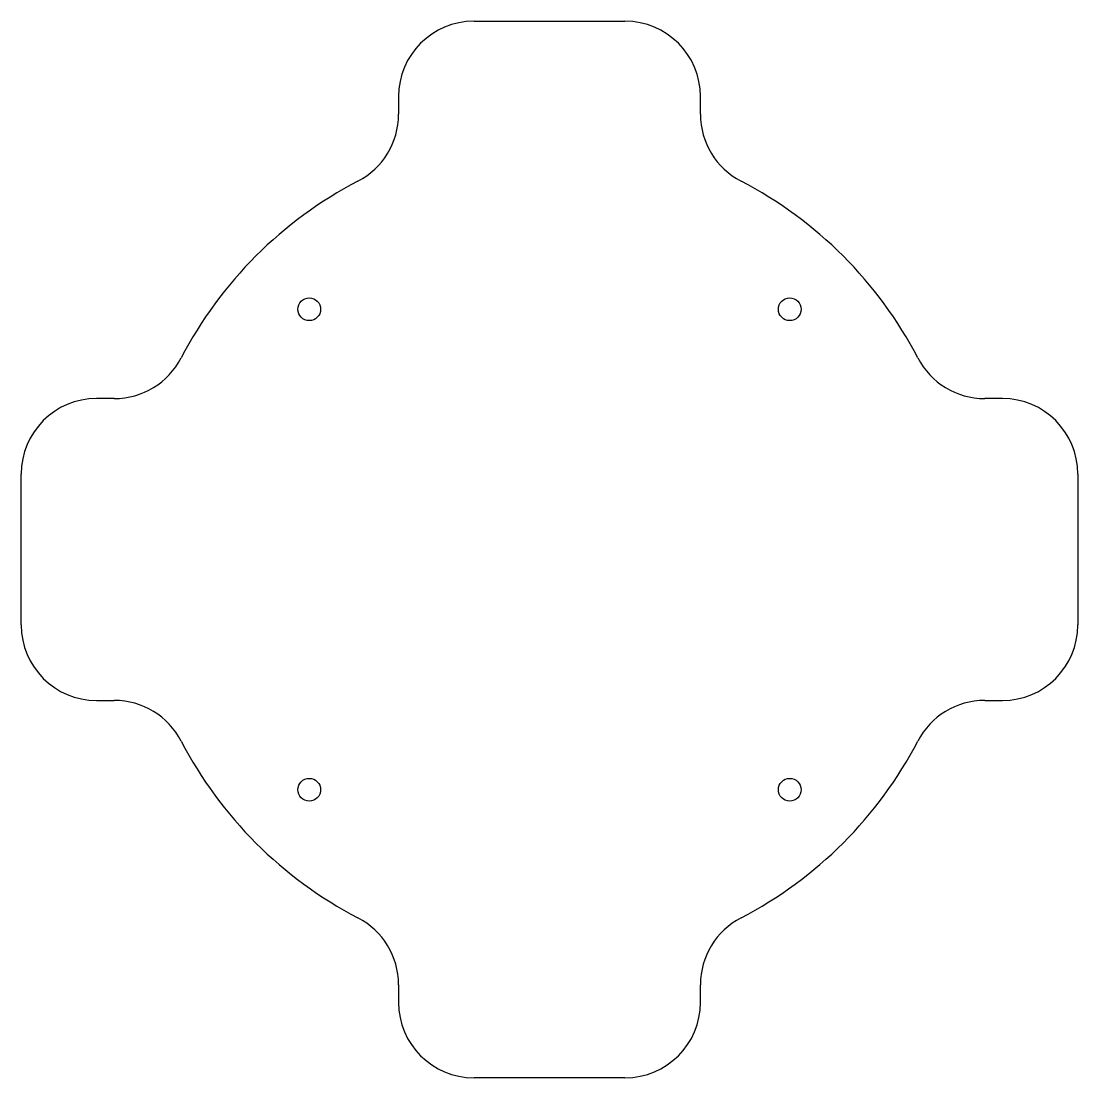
# Model space of a CAD drawing. Header units: millimetres. Extents: x -35 to 35, y -35 to 35.
import ezdxf

# ---------------------------------------------------------------- set-up
doc = ezdxf.new("R2010")
doc.units = ezdxf.units.MM

msp = doc.modelspace()

# ---------------------------------------------------------------- linework, layer by layer
at = {"color": 7, "linetype": 'Continuous', "lineweight": 25}
for p, q in [((-5, 35), (5, 35)), ((-10, 30), (-10, 28.831)), ((10, 28.831), (10, 30)), ((-28.831, 10), (-30, 10)), ((30, 10), (28.831, 10)), ((-35, -5), (-35, 5)), ((35, 5), (35, -5)), ((-30, -10), (-28.831, -10)), ((28.831, -10), (30, -10)), ((-10, -28.831), (-10, -30)), ((10, -30), (10, -28.831)), ((5, -35), (-5, -35))]:
    msp.add_line(p, q, dxfattribs=at)
for centre in [(-15.91, 15.91), (15.91, 15.91), (-15.91, -15.91), (15.91, -15.91)]:
    msp.add_circle(centre, 0.75, dxfattribs=at)
for centre, radius, start, end in [((-5, 30), 5, 90, 180), ((5, 30), 5, 360, 90), ((-15, 28.831), 5, 297.48643, 0), ((15, 28.831), 5, 180, 242.51357), ((0, 0), 27.5, 117.48643, 152.51357), ((0, 0), 27.5, 27.48643, 62.51357), ((-28.831, 15), 5, 270, 332.51357), ((28.831, 15), 5, 207.48643, 270), ((-30, 5), 5, 90, 180), ((30, 5), 5, 0, 90), ((-30, -5), 5, 180, 270), ((30, -5), 5, 270, 0), ((-28.831, -15), 5, 27.48643, 90), ((28.831, -15), 5, 90, 152.51357), ((0, 0), 27.5, 207.48643, 242.51357), ((0, 0), 27.5, 297.48643, 332.51357), ((-15, -28.831), 5, 0, 62.51357), ((15, -28.831), 5, 117.48643, 180), ((-5, -30), 5, 180, 270), ((5, -30), 5, 270, 0)]:
    msp.add_arc(centre, radius, start, end, dxfattribs=at)

doc.saveas('drawing.dxf')
